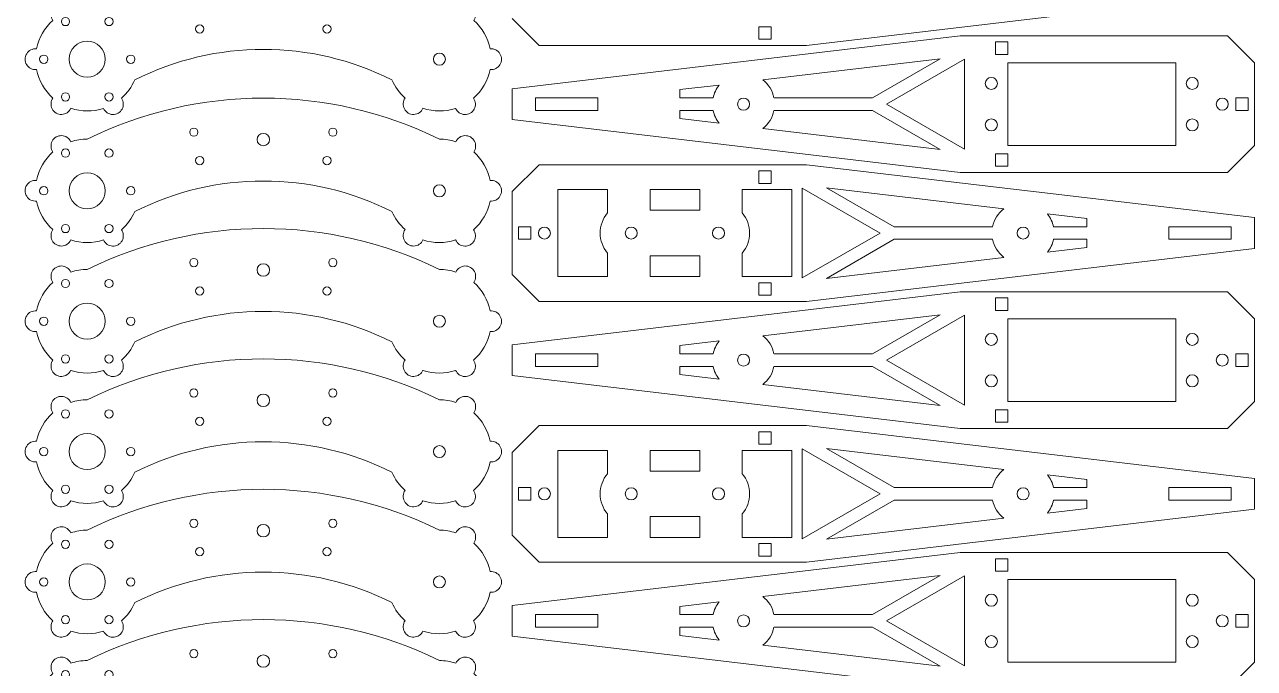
# Model space of a CAD drawing. Header units: millimetres. Extents: x -25 to 568, y -670 to -7.
# Drawn here: x 259.1 to 555.9, y -337.9 to -182.6 of the extents above; entities that cross this region are included whole.
import ezdxf

# ---------------------------------------------------------------- set-up
doc = ezdxf.new("R2010")
doc.units = ezdxf.units.MM
doc.linetypes.add('K5LT32768', pattern=[0])

# ---------------------------------------------------------------- blocks, each defined once
blk = doc.blocks.new('U68')
at = {"color": 5, "linetype": 'K5LT32768', "lineweight": 18, "true_color": 0x0000ff}
for centre, radius in [((299.93, -176.75), 1), ((316.7, -178.53), 1.5), ((333.48, -176.75), 1), ((268.95, -181.81), 1), ((279.45, -181.81), 1), ((301.35, -183.6), 1), ((332.06, -183.6), 1), ((274.2, -190.9), 4.35), ((263.7, -190.9), 1), ((284.7, -190.9), 1), ((359.2, -190.9), 1.45), ((268.95, -199.99), 1), ((279.45, -199.99), 1)]:
    blk.add_circle(centre, radius, dxfattribs=at)
for centre, radius, start, end in [((316.7, -264.98), 96.45, 63.855, 116.145), ((267.95, -180.07), 2.5, 24.2608, 215.7392), ((365.45, -180.07), 2.5, 324.2608, 155.7392), ((274.2, -190.9), 12.5, 90, 108.5217), ((359.2, -190.9), 12.5, 71.4783, 90), ((274.2, -190.9), 12.5, 131.4783, 168.5217), ((359.2, -190.9), 12.5, 11.4783, 48.5217), ((261.7, -190.9), 2.5, 84.2608, 275.7392), ((316.7, -257.73), 69.2, 63.3542, 116.6458), ((371.7, -190.9), 2.5, 264.2608, 95.7392), ((274.2, -190.9), 12.5, 191.4783, 228.5217), ((274.2, -190.9), 12.5, 311.2695, 336.517), ((359.2, -190.9), 12.5, 203.483, 228.5217), ((359.2, -190.9), 12.5, 311.2695, 348.5217), ((267.95, -201.73), 2.5, 144.2608, 335.7392), ((280.41, -201.75), 2.5, 204.052, 35.5303), ((352.95, -201.73), 2.5, 144.2608, 335.7392), ((365.41, -201.75), 2.5, 204.052, 35.5303), ((274.2, -190.9), 12.5, 251.4783, 288.3128), ((359.2, -190.9), 12.5, 251.4783, 288.3128)]:
    blk.add_arc(centre, radius, start, end, dxfattribs=at)
blk = doc.blocks.new('U69')
at = {"color": 5, "linetype": 'K5LT32768', "lineweight": 18, "true_color": 0x0000ff}
for centre, radius in [((299.93, -208.51), 1), ((333.48, -208.51), 1), ((316.7, -210.3), 1.5), ((268.95, -213.57), 1), ((279.45, -213.57), 1), ((301.35, -215.37), 1), ((332.06, -215.37), 1), ((274.2, -222.66), 4.35), ((263.7, -222.66), 1), ((284.7, -222.66), 1), ((359.2, -222.66), 1.45), ((268.95, -231.76), 1), ((279.45, -231.76), 1)]:
    blk.add_circle(centre, radius, dxfattribs=at)
for centre, radius, start, end in [((316.7, -296.75), 96.45, 63.855, 116.145), ((267.95, -211.84), 2.5, 24.2608, 215.7392), ((274.2, -222.66), 12.5, 90, 108.5217), ((359.2, -222.66), 12.5, 71.4783, 90), ((365.45, -211.84), 2.5, 324.2608, 155.7392), ((274.2, -222.66), 12.5, 131.4783, 168.5217), ((359.2, -222.66), 12.5, 11.4783, 48.5217), ((261.7, -222.66), 2.5, 84.2608, 275.7392), ((316.7, -289.5), 69.2, 63.3542, 116.6458), ((371.7, -222.66), 2.5, 264.2608, 95.7392), ((274.2, -222.66), 12.5, 191.4783, 228.5217), ((359.2, -222.66), 12.5, 311.2695, 348.5217), ((274.2, -222.66), 12.5, 311.2695, 336.517), ((359.2, -222.66), 12.5, 203.483, 228.5217), ((267.95, -233.49), 2.5, 144.2608, 335.7392), ((280.41, -233.51), 2.5, 204.052, 35.5303), ((352.95, -233.49), 2.5, 144.2608, 335.7392), ((365.41, -233.51), 2.5, 204.052, 35.5303), ((274.2, -222.66), 12.5, 251.4783, 288.3128), ((359.2, -222.66), 12.5, 251.4783, 288.3128)]:
    blk.add_arc(centre, radius, start, end, dxfattribs=at)
blk = doc.blocks.new('U70')
at = {"color": 5, "linetype": 'K5LT32768', "lineweight": 18, "true_color": 0x0000ff}
for centre, radius in [((299.93, -239.98), 1), ((316.7, -241.76), 1.5), ((333.48, -239.98), 1), ((268.95, -245.03), 1), ((279.45, -245.03), 1), ((301.35, -246.83), 1), ((332.06, -246.83), 1), ((274.2, -254.13), 4.35), ((263.7, -254.13), 1), ((284.7, -254.13), 1), ((359.2, -254.13), 1.45), ((268.95, -263.22), 1), ((279.45, -263.22), 1)]:
    blk.add_circle(centre, radius, dxfattribs=at)
for centre, radius, start, end in [((316.7, -328.21), 96.45, 63.855, 116.145), ((267.95, -243.3), 2.5, 24.2608, 215.7392), ((274.2, -254.13), 12.5, 90, 108.5217), ((359.2, -254.13), 12.5, 71.4783, 90), ((365.45, -243.3), 2.5, 324.2608, 155.7392), ((274.2, -254.13), 12.5, 131.4783, 168.5217), ((359.2, -254.13), 12.5, 11.4783, 48.5217), ((261.7, -254.13), 2.5, 84.2608, 275.7392), ((316.7, -320.96), 69.2, 63.3542, 116.6458), ((371.7, -254.13), 2.5, 264.2608, 95.7392), ((274.2, -254.13), 12.5, 191.4783, 228.5217), ((359.2, -254.13), 12.5, 311.2695, 348.5217), ((274.2, -254.13), 12.5, 311.2695, 336.517), ((359.2, -254.13), 12.5, 203.483, 228.5217), ((267.95, -264.95), 2.5, 144.2608, 335.7392), ((280.41, -264.97), 2.5, 204.052, 35.5303), ((352.95, -264.95), 2.5, 144.2608, 335.7392), ((365.41, -264.97), 2.5, 204.052, 35.5303), ((274.2, -254.13), 12.5, 251.4783, 288.3128), ((359.2, -254.13), 12.5, 251.4783, 288.3128)]:
    blk.add_arc(centre, radius, start, end, dxfattribs=at)
blk = doc.blocks.new('U71')
at = {"color": 5, "linetype": 'K5LT32768', "lineweight": 18, "true_color": 0x0000ff}
for centre, radius in [((299.93, -271.44), 1), ((316.7, -273.22), 1.5), ((333.48, -271.44), 1), ((268.95, -276.49), 1), ((279.45, -276.49), 1), ((301.35, -278.29), 1), ((332.06, -278.29), 1), ((274.2, -285.59), 4.35), ((263.7, -285.59), 1), ((284.7, -285.59), 1), ((359.2, -285.59), 1.45), ((268.95, -294.68), 1), ((279.45, -294.68), 1)]:
    blk.add_circle(centre, radius, dxfattribs=at)
for centre, radius, start, end in [((316.7, -359.67), 96.45, 63.855, 116.145), ((267.95, -274.76), 2.5, 24.2608, 215.7392), ((274.2, -285.59), 12.5, 90, 108.5217), ((359.2, -285.59), 12.5, 71.4783, 90), ((365.45, -274.76), 2.5, 324.2608, 155.7392), ((274.2, -285.59), 12.5, 131.4783, 168.5217), ((359.2, -285.59), 12.5, 11.4783, 48.5217), ((261.7, -285.59), 2.5, 84.2608, 275.7392), ((316.7, -352.42), 69.2, 63.3542, 116.6458), ((371.7, -285.59), 2.5, 264.2608, 95.7392), ((274.2, -285.59), 12.5, 191.4783, 228.5217), ((274.2, -285.59), 12.5, 311.2695, 336.517), ((359.2, -285.59), 12.5, 203.483, 228.5217), ((359.2, -285.59), 12.5, 311.2695, 348.5217), ((267.95, -296.41), 2.5, 144.2608, 335.7392), ((280.41, -296.44), 2.5, 204.052, 35.5303), ((352.95, -296.41), 2.5, 144.2608, 335.7392), ((365.41, -296.44), 2.5, 204.052, 35.5303), ((274.2, -285.59), 12.5, 251.4783, 288.3128), ((359.2, -285.59), 12.5, 251.4783, 288.3128)]:
    blk.add_arc(centre, radius, start, end, dxfattribs=at)
blk = doc.blocks.new('U72')
at = {"color": 5, "linetype": 'K5LT32768', "lineweight": 18, "true_color": 0x0000ff}
for centre, radius in [((299.93, -302.9), 1), ((333.48, -302.9), 1), ((316.7, -304.68), 1.5), ((268.95, -307.96), 1), ((279.45, -307.96), 1), ((301.35, -309.75), 1), ((332.06, -309.75), 1), ((274.2, -317.05), 4.35), ((263.7, -317.05), 1), ((284.7, -317.05), 1), ((359.2, -317.05), 1.45), ((268.95, -326.14), 1), ((279.45, -326.14), 1)]:
    blk.add_circle(centre, radius, dxfattribs=at)
for centre, radius, start, end in [((316.7, -391.13), 96.45, 63.855, 116.145), ((267.95, -306.22), 2.5, 24.2608, 215.7392), ((274.2, -317.05), 12.5, 90, 108.5217), ((359.2, -317.05), 12.5, 71.4783, 90), ((365.45, -306.22), 2.5, 324.2608, 155.7392), ((274.2, -317.05), 12.5, 131.4783, 168.5217), ((359.2, -317.05), 12.5, 11.4783, 48.5217), ((261.7, -317.05), 2.5, 84.2608, 275.7392), ((371.7, -317.05), 2.5, 264.2608, 95.7392), ((316.7, -383.88), 69.2, 63.3542, 116.6458), ((274.2, -317.05), 12.5, 191.4783, 228.5217), ((359.2, -317.05), 12.5, 311.2695, 348.5217), ((274.2, -317.05), 12.5, 311.2695, 336.517), ((359.2, -317.05), 12.5, 203.483, 228.5217), ((267.95, -327.87), 2.5, 144.2608, 335.7392), ((280.41, -327.9), 2.5, 204.052, 35.5303), ((352.95, -327.87), 2.5, 144.2608, 335.7392), ((365.41, -327.9), 2.5, 204.052, 35.5303), ((274.2, -317.05), 12.5, 251.4783, 288.3128), ((359.2, -317.05), 12.5, 251.4783, 288.3128)]:
    blk.add_arc(centre, radius, start, end, dxfattribs=at)
blk = doc.blocks.new('U73')
at = {"color": 5, "linetype": 'K5LT32768', "lineweight": 18, "true_color": 0x0000ff}
for centre, radius in [((299.93, -334.36), 1), ((316.7, -336.14), 1.5), ((333.48, -334.36), 1), ((268.95, -339.42), 1), ((279.45, -339.42), 1), ((301.35, -341.22), 1), ((332.06, -341.22), 1), ((274.2, -348.51), 4.35), ((359.2, -348.51), 1.45), ((263.7, -348.51), 1), ((284.7, -348.51), 1), ((268.95, -357.6), 1), ((279.45, -357.6), 1)]:
    blk.add_circle(centre, radius, dxfattribs=at)
for centre, radius, start, end in [((316.7, -422.59), 96.45, 63.855, 116.145), ((267.95, -337.69), 2.5, 24.2608, 215.7392), ((365.45, -337.69), 2.5, 324.2608, 155.7392), ((274.2, -348.51), 12.5, 90, 108.5217), ((359.2, -348.51), 12.5, 71.4783, 90), ((274.2, -348.51), 12.5, 131.4783, 168.5217), ((359.2, -348.51), 12.5, 11.4783, 48.5217), ((261.7, -348.51), 2.5, 84.2608, 275.7392), ((316.7, -415.34), 69.2, 63.3542, 116.6458), ((371.7, -348.51), 2.5, 264.2608, 95.7392), ((274.2, -348.51), 12.5, 191.4783, 228.5217), ((359.2, -348.51), 12.5, 311.2695, 348.5217), ((274.2, -348.51), 12.5, 311.2695, 336.517), ((359.2, -348.51), 12.5, 203.483, 228.5217), ((267.95, -359.34), 2.5, 144.2608, 335.7392), ((280.41, -359.36), 2.5, 204.052, 35.5303), ((352.95, -359.34), 2.5, 144.2608, 335.7392), ((365.41, -359.36), 2.5, 204.052, 35.5303), ((274.2, -348.51), 12.5, 251.4783, 288.3128), ((359.2, -348.51), 12.5, 251.4783, 288.3128)]:
    blk.add_arc(centre, radius, start, end, dxfattribs=at)

msp = doc.modelspace()

# ---------------------------------------------------------------- linework, layer by layer
at = {"color": 5, "linetype": 'K5LT32768', "lineweight": 18, "true_color": 0x0000ff}
for p, q in [((555.93, -174.81), (447.79, -187.59)), ((383.29, -187.59), (376.79, -181.09)), ((436.29, -183.09), (439.29, -183.09)), ((436.29, -183.09), (436.29, -186.09)), ((439.29, -183.09), (439.29, -186.09)), ((376.79, -198.03), (484.93, -185.25)), ((436.29, -186.09), (439.29, -186.09)), ((549.43, -185.25), (484.93, -185.25)), ((496.43, -186.75), (493.43, -186.75)), ((493.43, -189.75), (493.43, -186.75)), ((496.43, -189.75), (496.43, -186.75)), ((549.43, -185.25), (555.93, -191.75)), ((383.29, -187.59), (447.79, -187.59)), ((496.43, -189.75), (493.43, -189.75)), ((437.29, -195.88), (480.09, -190.82)), ((480.09, -190.82), (463.76, -200.25)), ((485.93, -190.91), (467.16, -201.75)), ((485.93, -212.59), (485.93, -190.91)), ((496.43, -191.75), (536.93, -191.75)), ((496.43, -211.75), (496.43, -191.75)), ((536.93, -211.75), (536.93, -191.75)), ((555.93, -211.75), (555.93, -191.75)), ((376.79, -205.47), (376.79, -198.03)), ((426.71, -197.13), (417.24, -198.25)), ((417.24, -200.25), (417.24, -198.25)), ((382.43, -203.25), (382.43, -200.25)), ((382.43, -200.25), (397.43, -200.25)), ((397.43, -203.25), (397.43, -200.25)), ((417.24, -200.25), (425.27, -200.25)), ((439.97, -200.25), (463.76, -200.25)), ((485.93, -212.59), (467.16, -201.75)), ((554.43, -200.25), (551.43, -200.25)), ((551.43, -203.25), (551.43, -200.25)), ((554.43, -203.25), (554.43, -200.25)), ((382.43, -203.25), (397.43, -203.25)), ((417.24, -205.25), (417.24, -203.25)), ((425.27, -203.25), (417.24, -203.25)), ((463.76, -203.25), (439.97, -203.25)), ((480.09, -212.68), (463.76, -203.25)), ((554.43, -203.25), (551.43, -203.25)), ((484.93, -218.25), (376.79, -205.47)), ((417.24, -205.25), (426.71, -206.37)), ((480.09, -212.68), (437.29, -207.62)), ((536.93, -211.75), (496.43, -211.75)), ((555.93, -211.75), (549.43, -218.25)), ((376.79, -222.86), (383.29, -216.36)), ((383.29, -216.36), (447.79, -216.36)), ((447.79, -216.36), (555.93, -229.14)), ((496.43, -213.75), (493.43, -213.75)), ((493.43, -216.75), (493.43, -213.75)), ((496.43, -216.75), (496.43, -213.75)), ((436.29, -217.86), (439.29, -217.86)), ((436.29, -217.86), (436.29, -220.86)), ((439.29, -217.86), (439.29, -220.86)), ((549.43, -218.25), (484.93, -218.25)), ((496.43, -216.75), (493.43, -216.75)), ((387.79, -222.36), (387.79, -243.36)), ((387.79, -222.36), (399.79, -222.36)), ((399.79, -222.36), (399.79, -228)), ((422.04, -222.36), (410.04, -222.36)), ((410.04, -222.36), (410.04, -227.36)), ((422.04, -222.36), (422.04, -227.36)), ((432.29, -222.36), (432.29, -228)), ((444.29, -222.36), (432.29, -222.36)), ((436.29, -220.86), (439.29, -220.86)), ((444.29, -222.36), (444.29, -243.36)), ((446.79, -222.02), (446.79, -243.7)), ((446.79, -222.02), (465.56, -232.86)), ((452.64, -221.94), (495.43, -226.99)), ((452.64, -221.94), (468.97, -231.36)), ((376.79, -222.86), (376.79, -242.86)), ((410.04, -227.36), (422.04, -227.36)), ((515.48, -229.36), (506.01, -228.24)), ((378.29, -231.36), (378.29, -234.36)), ((378.29, -231.36), (381.29, -231.36)), ((381.29, -231.36), (381.29, -234.36)), ((468.97, -231.36), (492.75, -231.36)), ((507.45, -231.36), (515.48, -231.36)), ((515.48, -229.36), (515.48, -231.36)), ((535.29, -231.36), (535.29, -234.36)), ((550.29, -231.36), (535.29, -231.36)), ((550.29, -231.36), (550.29, -234.36)), ((555.93, -229.14), (555.93, -236.58)), ((378.29, -234.36), (381.29, -234.36)), ((446.79, -243.7), (465.56, -232.86)), ((452.64, -243.79), (468.97, -234.36)), ((492.75, -234.36), (468.97, -234.36)), ((515.48, -234.36), (507.45, -234.36)), ((515.48, -234.36), (515.48, -236.36)), ((550.29, -234.36), (535.29, -234.36)), ((555.93, -236.58), (447.79, -249.36)), ((506.01, -237.48), (515.48, -236.36)), ((399.79, -237.72), (399.79, -243.36)), ((410.04, -238.36), (410.04, -243.36)), ((422.04, -238.36), (410.04, -238.36)), ((422.04, -238.36), (422.04, -243.36)), ((432.29, -237.72), (432.29, -243.36)), ((495.43, -238.73), (452.64, -243.79)), ((383.29, -249.36), (376.79, -242.86)), ((387.79, -243.36), (399.79, -243.36)), ((422.04, -243.36), (410.04, -243.36)), ((444.29, -243.36), (432.29, -243.36)), ((436.29, -244.86), (439.29, -244.86)), ((436.29, -244.86), (436.29, -247.86)), ((439.29, -244.86), (439.29, -247.86)), ((376.79, -259.8), (484.93, -247.02)), ((436.29, -247.86), (439.29, -247.86)), ((549.43, -247.02), (484.93, -247.02)), ((496.43, -248.52), (493.43, -248.52)), ((493.43, -251.52), (493.43, -248.52)), ((496.43, -251.52), (496.43, -248.52)), ((549.43, -247.02), (555.93, -253.52)), ((383.29, -249.36), (447.79, -249.36)), ((496.43, -251.52), (493.43, -251.52)), ((437.29, -257.65), (480.09, -252.59)), ((480.09, -252.59), (463.76, -262.02)), ((485.93, -252.68), (467.16, -263.52)), ((485.93, -274.36), (485.93, -252.68)), ((496.43, -253.52), (536.93, -253.52)), ((496.43, -273.52), (496.43, -253.52)), ((536.93, -273.52), (536.93, -253.52)), ((555.93, -273.52), (555.93, -253.52)), ((376.79, -267.24), (376.79, -259.8)), ((426.71, -258.9), (417.24, -260.02)), ((417.24, -262.02), (417.24, -260.02)), ((382.43, -265.02), (382.43, -262.02)), ((382.43, -262.02), (397.43, -262.02)), ((397.43, -265.02), (397.43, -262.02)), ((417.24, -262.02), (425.27, -262.02)), ((439.97, -262.02), (463.76, -262.02)), ((485.93, -274.36), (467.16, -263.52)), ((554.43, -262.02), (551.43, -262.02)), ((551.43, -265.02), (551.43, -262.02)), ((554.43, -265.02), (554.43, -262.02)), ((382.43, -265.02), (397.43, -265.02)), ((417.24, -267.02), (417.24, -265.02)), ((425.27, -265.02), (417.24, -265.02)), ((417.24, -267.02), (426.71, -268.14)), ((463.76, -265.02), (439.97, -265.02)), ((480.09, -274.45), (463.76, -265.02)), ((554.43, -265.02), (551.43, -265.02)), ((484.93, -280.02), (376.79, -267.24)), ((480.09, -274.45), (437.29, -269.39)), ((496.43, -275.52), (493.43, -275.52)), ((493.43, -278.52), (493.43, -275.52)), ((536.93, -273.52), (496.43, -273.52)), ((496.43, -278.52), (496.43, -275.52)), ((555.93, -273.52), (549.43, -280.02)), ((496.43, -278.52), (493.43, -278.52)), ((376.79, -285.79), (383.29, -279.29)), ((383.29, -279.29), (447.79, -279.29)), ((436.29, -280.79), (439.29, -280.79)), ((436.29, -280.79), (436.29, -283.79)), ((439.29, -280.79), (439.29, -283.79)), ((447.79, -279.29), (555.93, -292.07)), ((549.43, -280.02), (484.93, -280.02)), ((436.29, -283.79), (439.29, -283.79)), ((446.79, -284.95), (446.79, -306.62)), ((446.79, -284.95), (465.56, -295.79)), ((452.64, -284.86), (495.43, -289.92)), ((452.64, -284.86), (468.97, -294.29)), ((376.79, -285.79), (376.79, -305.79)), ((387.79, -285.29), (387.79, -306.29)), ((387.79, -285.29), (399.79, -285.29)), ((399.79, -285.29), (399.79, -290.93)), ((422.04, -285.29), (410.04, -285.29)), ((410.04, -285.29), (410.04, -290.29)), ((422.04, -285.29), (422.04, -290.29)), ((432.29, -285.29), (432.29, -290.93)), ((444.29, -285.29), (432.29, -285.29)), ((444.29, -285.29), (444.29, -306.29)), ((410.04, -290.29), (422.04, -290.29)), ((515.48, -292.29), (506.01, -291.17)), ((515.48, -292.29), (515.48, -294.29)), ((555.93, -292.07), (555.93, -299.51)), ((378.29, -294.29), (378.29, -297.29)), ((378.29, -294.29), (381.29, -294.29)), ((381.29, -294.29), (381.29, -297.29)), ((446.79, -306.62), (465.56, -295.79)), ((468.97, -294.29), (492.75, -294.29)), ((507.45, -294.29), (515.48, -294.29)), ((535.29, -294.29), (535.29, -297.29)), ((550.29, -294.29), (535.29, -294.29)), ((550.29, -294.29), (550.29, -297.29)), ((378.29, -297.29), (381.29, -297.29)), ((555.93, -299.51), (447.79, -312.29)), ((452.64, -306.71), (468.97, -297.29)), ((492.75, -297.29), (468.97, -297.29)), ((506.01, -300.41), (515.48, -299.29)), ((515.48, -297.29), (507.45, -297.29)), ((515.48, -297.29), (515.48, -299.29)), ((550.29, -297.29), (535.29, -297.29)), ((399.79, -300.64), (399.79, -306.29)), ((410.04, -301.29), (410.04, -306.29)), ((422.04, -301.29), (410.04, -301.29)), ((422.04, -301.29), (422.04, -306.29)), ((432.29, -300.64), (432.29, -306.29)), ((495.43, -301.66), (452.64, -306.71)), ((383.29, -312.29), (376.79, -305.79)), ((387.79, -306.29), (399.79, -306.29)), ((422.04, -306.29), (410.04, -306.29)), ((444.29, -306.29), (432.29, -306.29)), ((436.29, -307.79), (439.29, -307.79)), ((436.29, -307.79), (436.29, -310.79)), ((439.29, -307.79), (439.29, -310.79)), ((376.79, -322.72), (484.93, -309.94)), ((436.29, -310.79), (439.29, -310.79)), ((549.43, -309.94), (484.93, -309.94)), ((496.43, -311.44), (493.43, -311.44)), ((493.43, -314.44), (493.43, -311.44)), ((496.43, -314.44), (496.43, -311.44)), ((549.43, -309.94), (555.93, -316.44)), ((383.29, -312.29), (447.79, -312.29)), ((496.43, -314.44), (493.43, -314.44)), ((437.29, -320.57), (480.09, -315.52)), ((480.09, -315.52), (463.76, -324.94)), ((485.93, -315.61), (467.16, -326.44)), ((485.93, -337.28), (485.93, -315.61)), ((496.43, -316.44), (536.93, -316.44)), ((496.43, -336.44), (496.43, -316.44)), ((536.93, -336.44), (536.93, -316.44)), ((555.93, -336.44), (555.93, -316.44)), ((376.79, -330.16), (376.79, -322.72)), ((426.71, -321.82), (417.24, -322.94)), ((417.24, -324.94), (417.24, -322.94)), ((382.43, -327.94), (382.43, -324.94)), ((382.43, -324.94), (397.43, -324.94)), ((397.43, -327.94), (397.43, -324.94)), ((417.24, -324.94), (425.27, -324.94)), ((439.97, -324.94), (463.76, -324.94)), ((485.93, -337.28), (467.16, -326.44)), ((554.43, -324.94), (551.43, -324.94)), ((551.43, -327.94), (551.43, -324.94)), ((554.43, -327.94), (554.43, -324.94)), ((382.43, -327.94), (397.43, -327.94)), ((417.24, -329.94), (417.24, -327.94)), ((425.27, -327.94), (417.24, -327.94)), ((463.76, -327.94), (439.97, -327.94)), ((480.09, -337.37), (463.76, -327.94)), ((554.43, -327.94), (551.43, -327.94)), ((484.93, -342.94), (376.79, -330.16)), ((417.24, -329.94), (426.71, -331.06)), ((480.09, -337.37), (437.29, -332.31)), ((536.93, -336.44), (496.43, -336.44)), ((555.93, -336.44), (549.43, -342.94))]:
    msp.add_line(p, q, dxfattribs=at)
for centre in [(492.43, -196.75), (540.93, -196.75), (432.62, -201.75), (548.18, -201.75), (492.43, -206.75), (540.93, -206.75), (384.54, -232.86), (405.51, -232.86), (426.58, -232.86), (500.1, -232.86), (492.43, -258.52), (540.93, -258.52), (432.62, -263.52), (548.18, -263.52), (492.43, -268.52), (540.93, -268.52), (384.54, -295.79), (405.51, -295.79), (426.58, -295.79), (500.1, -295.79), (492.43, -321.44), (540.93, -321.44), (432.62, -326.44), (548.18, -326.44), (492.43, -331.44), (540.93, -331.44)]:
    msp.add_circle(centre, 1.45, dxfattribs=at)
for centre, start, end in [((432.62, -201.75), 11.537, 51.5042), ((432.62, -201.75), 141.976, 168.463), ((432.62, -201.75), 191.537, 218.024), ((432.62, -201.75), 308.4958, 348.463), ((405.51, -232.86), 139.6287, 220.3713), ((426.58, -232.86), 319.6287, 40.3713), ((500.1, -232.86), 128.4958, 168.463), ((500.1, -232.86), 11.537, 38.024), ((500.1, -232.86), 191.537, 231.5042), ((500.1, -232.86), 321.976, 348.463), ((432.62, -263.52), 11.537, 51.5042), ((432.62, -263.52), 141.976, 168.463), ((432.62, -263.52), 191.537, 218.024), ((432.62, -263.52), 308.4958, 348.463), ((500.1, -295.79), 128.4958, 168.463), ((405.51, -295.79), 139.6287, 220.3713), ((426.58, -295.79), 319.6287, 40.3713), ((500.1, -295.79), 11.537, 38.024), ((500.1, -295.79), 191.537, 231.5042), ((500.1, -295.79), 321.976, 348.463), ((432.62, -326.44), 11.537, 51.5042), ((432.62, -326.44), 141.976, 168.463), ((432.62, -326.44), 191.537, 218.024), ((432.62, -326.44), 308.4958, 348.463)]:
    msp.add_arc(centre, 7.5, start, end, dxfattribs=at)

# ---------------------------------------------------------------- block references
for name in ['U68', 'U69', 'U70', 'U71', 'U72', 'U73']:
    msp.add_blockref(name, (0, 0))

doc.saveas('drawing.dxf')
